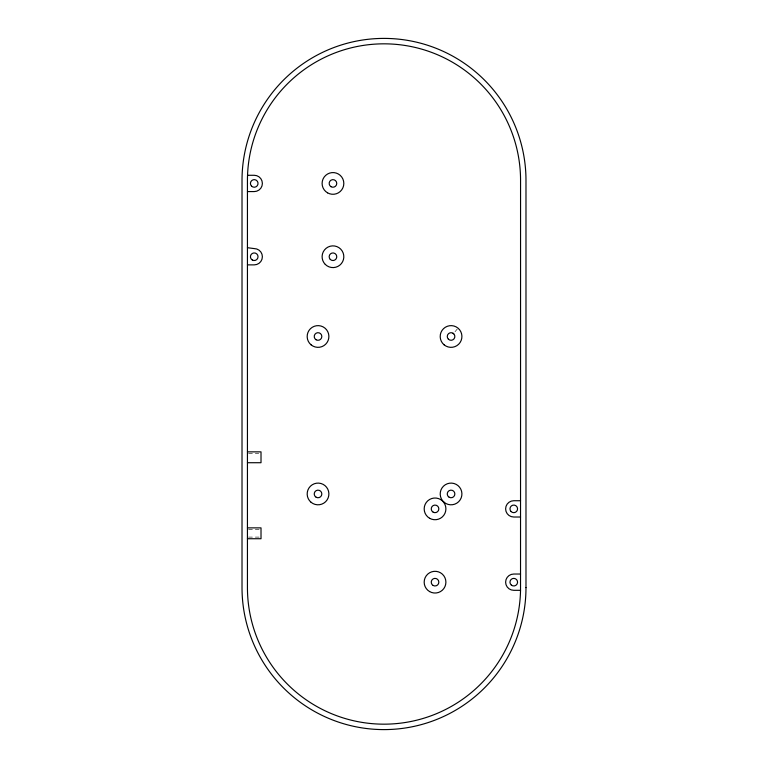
<?xml version="1.0" encoding="UTF-8"?>
<svg xmlns="http://www.w3.org/2000/svg" width="768" height="768" viewBox="0 0 768 768"><rect width="100%" height="100%" fill="white"/><g stroke="black" fill="none" stroke-linecap="round" stroke-linejoin="round"><path stroke-width="0.58" stroke-dasharray="3.84 2.88" d="M454.982 331.776L457.248 329.05M248.573 453.485L258.758 453.485M248.573 529.507L261.014 529.507M248.573 537.101L261.014 537.101"/><path stroke-width="1.15" d="M520.531 590.314L520.512 591.187A136.56 136.56 0 0 1 382.205 724.157A136.56 136.56 0 0 1 247.44 587.606L247.44 180.394A136.781 136.781 0 0 1 247.526 175.622L247.574 174.432A136.56 136.56 0 0 1 386.986 43.862A136.56 136.56 0 0 1 520.56 180.394L520.531 590.314L513.773 590.314A8.141 8.141 0 0 1 505.622 582.173A8.141 8.141 0 0 1 513.773 574.032L520.56 574.032M247.574 175.286L254.227 175.286A8.141 8.141 0 0 1 262.378 183.437A8.141 8.141 0 0 1 254.227 191.578L247.44 191.578M247.44 264.874L254.227 264.874A8.141 8.141 0 0 0 262.378 256.733A8.141 8.141 0 0 0 254.227 248.592L247.44 247.699M247.44 451.862L261.014 451.862L261.014 462.72L247.44 462.72M520.56 500.726L513.773 500.726A8.141 8.141 0 0 0 505.622 508.867A8.141 8.141 0 0 0 513.773 517.018L520.56 517.018M247.44 527.875L261.014 527.875L261.014 538.733L247.44 538.733M452.957 333.197L453.744 333.802M525.984 587.616L525.984 180.384A141.984 141.984 0 0 0 384 38.4A141.984 141.984 0 0 0 242.016 180.384L242.016 587.616A141.984 141.984 0 0 0 384 729.6A141.984 141.984 0 0 0 525.984 587.616M316.128 497.242A3.802 3.802 0 0 0 321.83 493.949A3.802 3.802 0 0 0 316.128 490.656A3.802 3.802 0 0 0 316.128 497.242M311.078 502.291A10.858 10.858 0 0 0 328.733 495.802A10.858 10.858 0 0 0 314.285 483.763A10.858 10.858 0 0 0 311.078 502.291M316.128 339.782A3.802 3.802 0 0 0 321.83 336.49A3.802 3.802 0 0 0 316.128 333.197A3.802 3.802 0 0 0 316.128 339.782M311.078 344.832A10.858 10.858 0 0 0 328.733 338.342A10.858 10.858 0 0 0 314.285 326.294A10.858 10.858 0 0 0 311.078 344.832M444.106 344.832A10.858 10.858 0 0 0 461.76 338.342A10.858 10.858 0 0 0 447.312 326.294A10.858 10.858 0 0 0 444.106 344.832M448.368 339.178A3.802 3.802 0 0 0 454.723 337.478A3.802 3.802 0 0 0 450.077 332.822A3.802 3.802 0 0 0 448.368 339.178M449.155 497.242A3.802 3.802 0 0 0 454.858 493.949A3.802 3.802 0 0 0 449.155 490.656A3.802 3.802 0 0 0 449.155 497.242M444.106 502.291A10.858 10.858 0 0 0 461.76 495.802A10.858 10.858 0 0 0 447.312 483.763A10.858 10.858 0 0 0 444.106 502.291M251.539 186.125A3.802 3.802 0 0 0 257.904 184.416A3.802 3.802 0 0 0 253.248 179.76A3.802 3.802 0 0 0 251.539 186.125M252.326 260.026A3.802 3.802 0 0 0 258.029 256.733A3.802 3.802 0 0 0 252.326 253.44A3.802 3.802 0 0 0 252.326 260.026M331.056 186.72A3.802 3.802 0 0 0 336.758 183.437A3.802 3.802 0 0 0 331.056 180.144A3.802 3.802 0 0 0 331.056 186.72M330.269 259.421A3.802 3.802 0 0 0 336.634 257.722A3.802 3.802 0 0 0 331.978 253.066A3.802 3.802 0 0 0 330.269 259.421M325.286 264.413A10.858 10.858 0 0 0 343.45 259.546A10.858 10.858 0 0 0 330.154 246.24A10.858 10.858 0 0 0 325.286 264.413M327.533 192.835A10.858 10.858 0 0 0 343.824 183.437A10.858 10.858 0 0 0 327.533 174.029A10.858 10.858 0 0 0 327.533 192.835M511.085 511.555A3.802 3.802 0 0 0 517.44 509.856A3.802 3.802 0 0 0 512.784 505.2A3.802 3.802 0 0 0 511.085 511.555M511.392 585.139A3.802 3.802 0 0 0 517.526 582.749A3.802 3.802 0 0 0 512.39 578.63A3.802 3.802 0 0 0 511.392 585.139M433.142 585.466A3.802 3.802 0 0 0 438.835 582.173A3.802 3.802 0 0 0 433.142 578.88A3.802 3.802 0 0 0 433.142 585.466M433.142 512.16A3.802 3.802 0 0 0 438.835 508.867A3.802 3.802 0 0 0 433.142 505.584A3.802 3.802 0 0 0 433.142 512.16M429.61 518.275A10.858 10.858 0 0 0 445.901 508.867A10.858 10.858 0 0 0 429.61 499.469A10.858 10.858 0 0 0 429.61 518.275M429.61 591.581A10.858 10.858 0 0 0 445.901 582.173A10.858 10.858 0 0 0 429.61 572.765A10.858 10.858 0 0 0 429.61 591.581"/></g></svg>
